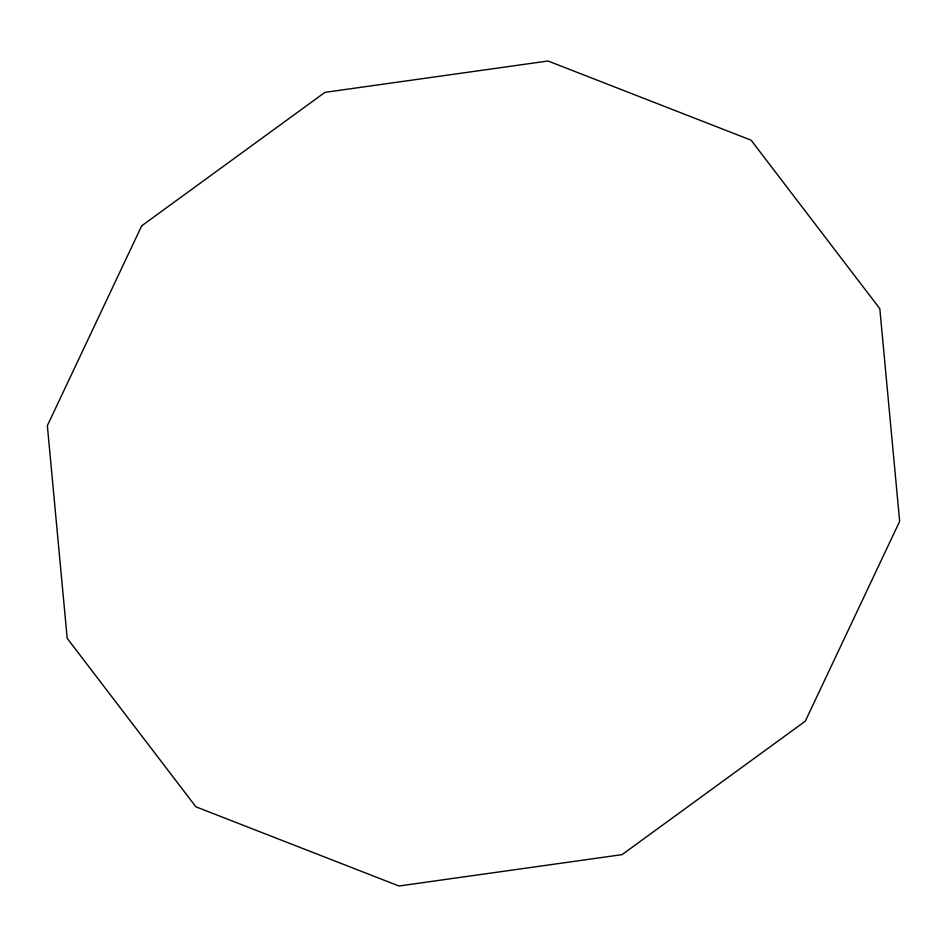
<?xml version="1.0" encoding="UTF-8"?>
<svg xmlns="http://www.w3.org/2000/svg" width="947" height="947" viewBox="0 0 947 947"><rect width="100%" height="100%" fill="white"/><g stroke="black" fill="none" stroke-linecap="round" stroke-linejoin="round"><path stroke-width="1.42" d="M141.695 225.824L47.35 425.665L67.19 638.325L195.899 806.82L398.983 886.001L622.049 854.644L805.305 721.176L899.65 521.335L879.81 308.675L751.101 140.18L548.017 60.999L324.951 92.356L141.695 225.824"/></g></svg>
